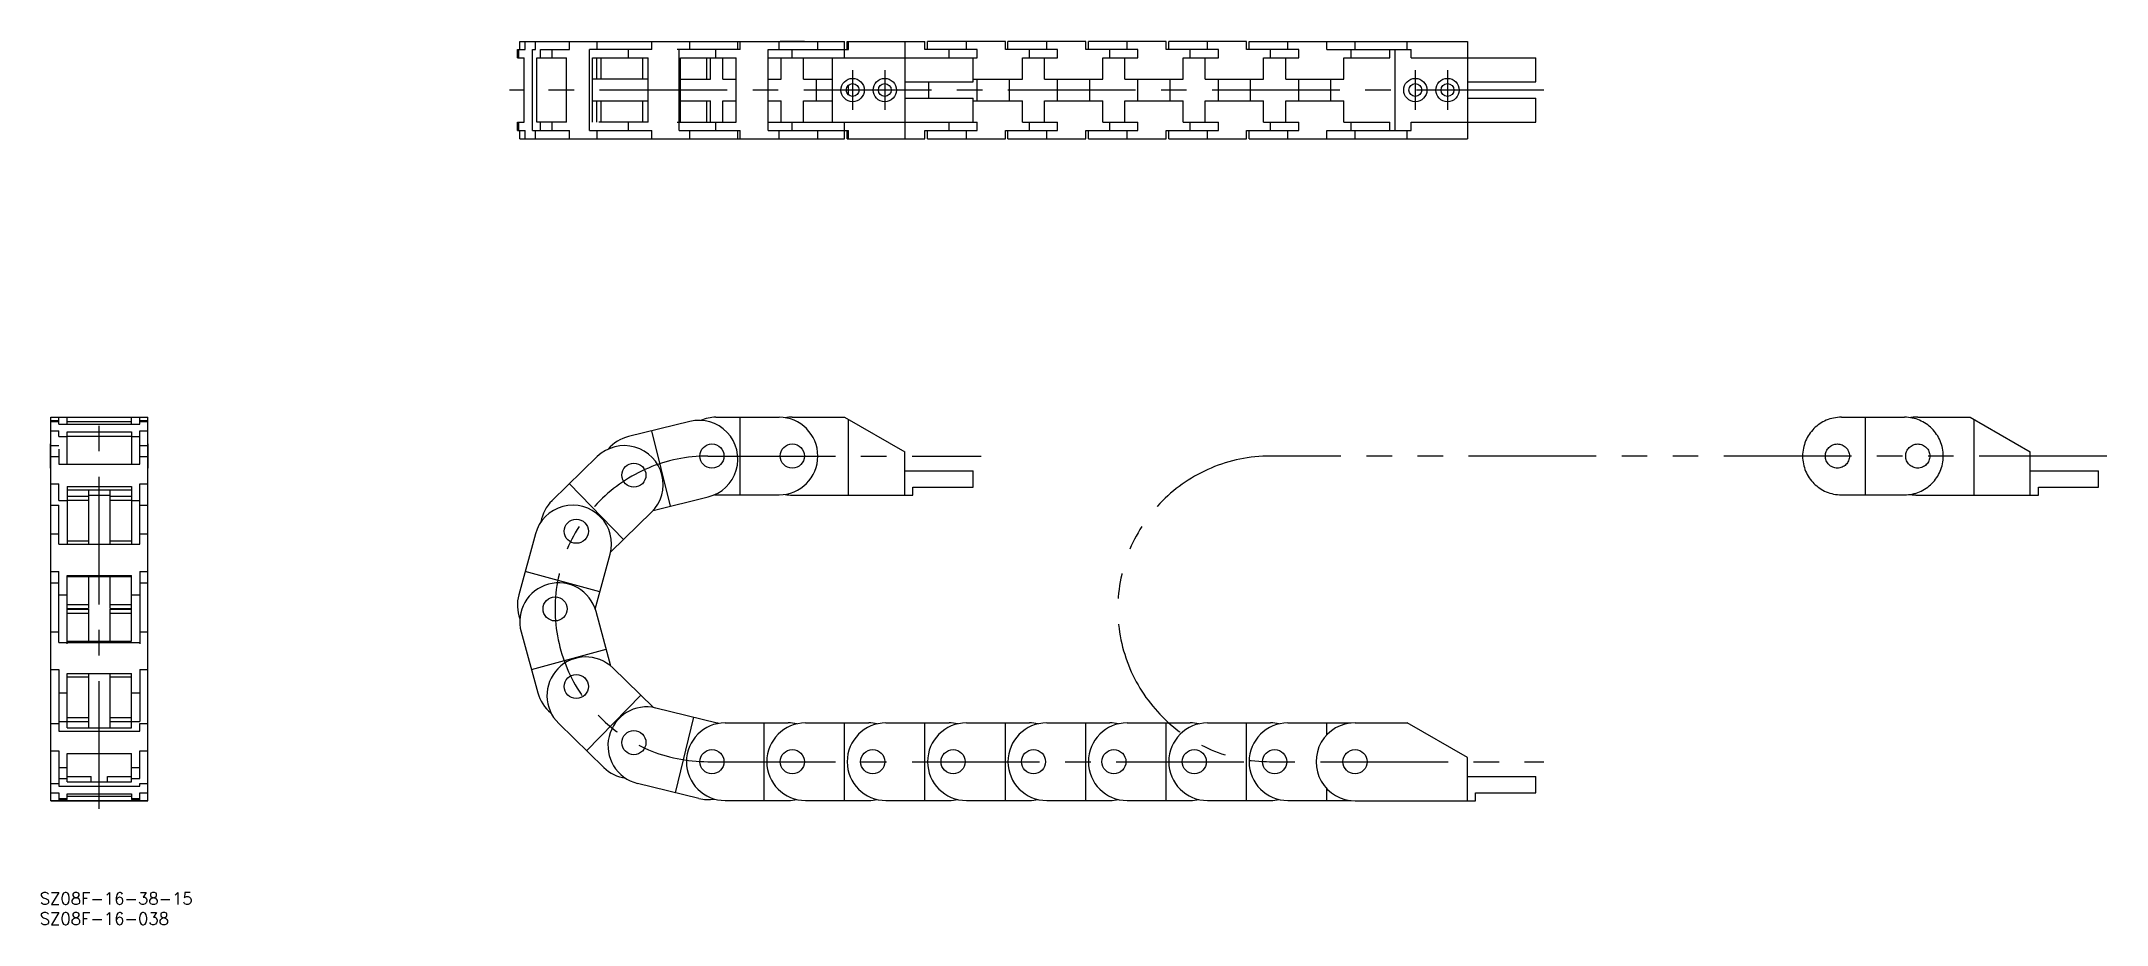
# Model space of a CAD drawing. Extents: x -27 to 487, y -31 to 189.
import ezdxf

# ---------------------------------------------------------------- set-up
doc = ezdxf.new("R2010")
doc.units = 0
doc.linetypes.add('CENTER', pattern=[50.8, 31.75, -6.35, 6.35, -6.35])
doc.linetypes.add('PHANTOM', pattern=[63.5, 31.75, -6.35, 6.35, -6.35, 6.35, -6.35])
doc.layers.get('0').update_dxf_attribs({"linetype": 'CONTINUOUS'})
doc.layers.add('CENTER', color=1, linetype='CENTER')
doc.styles.get("Standard").update_dxf_attribs({"font": 'txt.shx', "height": 3, "bigfont": 'bigfont.shx'})

msp = doc.modelspace()

# ---------------------------------------------------------------- linework, layer by layer
at = {"color": 7, "linetype": 'CONTINUOUS'}
for p, q in [((91.91, 184.71), (91.91, 186.76)), ((91.91, 186.76), (93.83, 186.76)), ((92.25, 184.71), (92.25, 186.76)), ((92.51, 188.81), (173.31, 188.81)), ((92.51, 186.76), (92.51, 188.81)), ((93.83, 186.76), (93.83, 188.81)), ((95.67, 166.66), (95.67, 186.76)), ((95.67, 186.76), (96.38, 186.76)), ((96.38, 186.76), (96.38, 188.81)), ((97.62, 184.71), (97.62, 186.76)), ((97.62, 186.76), (104.84, 186.76)), ((100.54, 184.71), (100.54, 186.76)), ((104.84, 186.76), (104.84, 188.81)), ((125.39, 186.76), (109.86, 186.76)), ((109.86, 166.66), (109.86, 186.76)), ((111.79, 186.76), (111.79, 188.81)), ((119.57, 184.71), (119.57, 186.76)), ((125.39, 186.76), (125.39, 188.81)), ((147.31, 186.76), (131.66, 186.76)), ((132.19, 166.66), (132.19, 186.76)), ((134.82, 186.76), (134.82, 188.81)), ((141.31, 184.71), (141.31, 186.76)), ((146.76, 186.76), (146.76, 188.81)), ((147.31, 186.76), (147.31, 188.81)), ((154.31, 166.66), (154.31, 186.76)), ((154.31, 186.76), (174.31, 186.76)), ((157.01, 186.76), (157.01, 188.81)), ((157.31, 188.82), (163.31, 188.82)), ((157.31, 188.81), (157.31, 188.82)), ((160.31, 184.71), (160.31, 186.76)), ((163.31, 188.81), (163.31, 188.82)), ((166.66, 186.76), (166.66, 188.81)), ((173.31, 184.71), (173.31, 188.81)), ((173.96, 188.81), (193.31, 188.81)), ((173.96, 186.76), (173.96, 188.81)), ((174.31, 186.76), (174.31, 188.81)), ((188.31, 188.81), (188.31, 164.61)), ((193.31, 186.76), (193.31, 188.81)), ((206.31, 186.76), (193.31, 186.76)), ((213.31, 188.81), (193.96, 188.81)), ((193.96, 186.76), (193.96, 188.81)), ((199.31, 184.71), (199.31, 186.76)), ((203.61, 186.76), (203.61, 188.81)), ((206.31, 184.71), (206.31, 186.76)), ((213.31, 186.76), (213.31, 188.81)), ((226.31, 186.76), (213.31, 186.76)), ((233.31, 188.81), (213.96, 188.81)), ((213.96, 186.76), (213.96, 188.81)), ((219.31, 184.71), (219.31, 186.76)), ((223.61, 186.76), (223.61, 188.81)), ((226.31, 184.71), (226.31, 186.76)), ((233.31, 186.76), (233.31, 188.81)), ((246.31, 186.76), (233.31, 186.76)), ((253.31, 188.81), (233.96, 188.81)), ((233.96, 186.76), (233.96, 188.81)), ((239.31, 184.71), (239.31, 186.76)), ((243.61, 186.76), (243.61, 188.81)), ((246.31, 184.71), (246.31, 186.76)), ((253.31, 186.76), (253.31, 188.81)), ((266.31, 186.76), (253.31, 186.76)), ((273.31, 188.81), (253.96, 188.81)), ((253.96, 186.76), (253.96, 188.81)), ((259.31, 184.71), (259.31, 186.76)), ((263.61, 186.76), (263.61, 188.81)), ((266.31, 184.71), (266.31, 186.76)), ((273.31, 186.76), (273.31, 188.81)), ((286.31, 186.76), (273.31, 186.76)), ((273.96, 188.81), (328.31, 188.81)), ((273.96, 186.76), (273.96, 188.81)), ((279.31, 184.71), (279.31, 186.76)), ((283.61, 186.76), (283.61, 188.81)), ((286.31, 184.71), (286.31, 186.76)), ((293.31, 186.76), (293.31, 188.81)), ((293.31, 186.76), (314.31, 186.76)), ((299.31, 184.71), (299.31, 186.76)), ((300.31, 186.76), (300.31, 188.81)), ((308.96, 184.71), (308.96, 186.76)), ((310.31, 166.66), (310.31, 186.76)), ((313.31, 186.76), (313.31, 188.81)), ((314.31, 184.71), (314.31, 186.76)), ((328.31, 188.81), (328.31, 164.61)), ((91.91, 184.71), (93.56, 184.71)), ((93.56, 168.71), (93.56, 184.71)), ((96.73, 168.71), (96.73, 184.71)), ((96.73, 184.71), (104.13, 184.71)), ((104.13, 168.71), (104.13, 184.71)), ((110.62, 184.71), (124.42, 184.71)), ((110.62, 168.71), (110.62, 184.71)), ((111.67, 179.37), (111.67, 184.71)), ((112.75, 179.37), (112.75, 184.71)), ((123.14, 179.37), (123.14, 184.71)), ((124.42, 168.71), (124.42, 184.71)), ((132.45, 168.71), (132.45, 184.71)), ((132.45, 184.71), (146.31, 184.71)), ((139.08, 179.37), (139.08, 184.71)), ((139.94, 179.37), (139.94, 184.71)), ((143.06, 179.37), (143.06, 184.71)), ((146.31, 168.71), (146.31, 184.71)), ((154.31, 184.71), (206.31, 184.71)), ((157.56, 179.37), (157.56, 184.71)), ((163.06, 179.37), (163.06, 184.71)), ((170.31, 168.71), (170.31, 184.71)), ((205.31, 178.71), (205.31, 184.71)), ((217.56, 184.71), (226.31, 184.71)), ((217.56, 179.37), (217.56, 184.71)), ((223.06, 179.37), (223.06, 184.71)), ((237.56, 179.37), (237.56, 184.71)), ((237.56, 184.71), (246.31, 184.71)), ((243.06, 179.37), (243.06, 184.71)), ((257.56, 184.71), (266.31, 184.71)), ((257.56, 179.37), (257.56, 184.71)), ((263.06, 179.37), (263.06, 184.71)), ((277.56, 184.71), (286.31, 184.71)), ((277.56, 179.37), (277.56, 184.71)), ((283.06, 179.37), (283.06, 184.71)), ((297.56, 184.71), (308.96, 184.71)), ((297.56, 179.37), (297.56, 184.71)), ((314.31, 184.71), (345.31, 184.71)), ((345.31, 178.71), (345.31, 184.71)), ((124.42, 179.37), (110.62, 179.37)), ((132.45, 179.37), (139.94, 179.37)), ((143.06, 179.37), (146.31, 179.37)), ((154.31, 179.37), (157.56, 179.37)), ((163.06, 179.37), (170.31, 179.37)), ((166.31, 174.04), (166.31, 179.37)), ((174.31, 175.46), (174.31, 177.96)), ((188.31, 178.71), (205.31, 178.71)), ((194.31, 174.71), (194.31, 178.71)), ((205.31, 179.37), (217.56, 179.37)), ((206.31, 174.04), (206.31, 179.37)), ((214.31, 174.04), (214.31, 179.37)), ((223.06, 179.37), (237.56, 179.37)), ((226.31, 174.04), (226.31, 179.37)), ((234.31, 174.04), (234.31, 179.37)), ((243.06, 179.37), (257.56, 179.37)), ((246.31, 174.04), (246.31, 179.37)), ((254.31, 174.04), (254.31, 179.37)), ((263.06, 179.37), (277.56, 179.37)), ((266.31, 174.04), (266.31, 179.37)), ((274.31, 174.04), (274.31, 179.37)), ((283.06, 179.37), (297.56, 179.37)), ((286.31, 174.04), (286.31, 179.37)), ((294.31, 174.04), (294.31, 179.37)), ((328.31, 178.71), (345.31, 178.71)), ((110.62, 174.04), (124.42, 174.04)), ((111.67, 168.71), (111.67, 174.04)), ((112.75, 168.71), (112.75, 174.04)), ((123.14, 168.71), (123.14, 174.04)), ((132.45, 174.04), (139.94, 174.04)), ((139.08, 168.71), (139.08, 174.04)), ((139.94, 168.71), (139.94, 174.04)), ((143.06, 168.71), (143.06, 174.04)), ((143.06, 174.04), (146.31, 174.04)), ((154.31, 174.04), (157.56, 174.04)), ((157.56, 168.71), (157.56, 174.04)), ((163.06, 168.71), (163.06, 174.04)), ((163.06, 174.04), (170.31, 174.04)), ((188.31, 174.71), (205.31, 174.71)), ((205.31, 168.71), (205.31, 174.71)), ((205.31, 174.04), (217.56, 174.04)), ((217.56, 168.71), (217.56, 174.04)), ((223.06, 168.71), (223.06, 174.04)), ((223.06, 174.04), (237.56, 174.04)), ((237.56, 168.71), (237.56, 174.04)), ((243.06, 168.71), (243.06, 174.04)), ((243.06, 174.04), (257.56, 174.04)), ((257.56, 168.71), (257.56, 174.04)), ((263.06, 168.71), (263.06, 174.04)), ((263.06, 174.04), (277.56, 174.04)), ((277.56, 168.71), (277.56, 174.04)), ((283.06, 168.71), (283.06, 174.04)), ((283.06, 174.04), (297.56, 174.04)), ((297.56, 168.71), (297.56, 174.04)), ((328.31, 174.71), (345.31, 174.71)), ((345.31, 168.71), (345.31, 174.71)), ((91.91, 166.66), (91.91, 168.71)), ((91.91, 168.71), (93.56, 168.71)), ((91.91, 166.66), (93.83, 166.66)), ((92.25, 166.66), (92.25, 168.71)), ((92.51, 164.61), (92.51, 166.66)), ((92.51, 164.61), (173.31, 164.61)), ((93.83, 164.61), (93.83, 166.66)), ((95.67, 166.66), (104.84, 166.66)), ((96.38, 164.61), (96.38, 166.66)), ((104.13, 168.71), (96.73, 168.71)), ((97.62, 166.66), (97.62, 168.71)), ((100.54, 166.66), (100.54, 168.71)), ((104.84, 164.61), (104.84, 166.66)), ((109.86, 166.66), (125.39, 166.66)), ((111.79, 164.61), (111.79, 166.66)), ((124.42, 168.71), (112.21, 168.71)), ((119.57, 166.66), (119.57, 168.71)), ((125.39, 164.61), (125.39, 166.66)), ((131.66, 168.71), (146.31, 168.71)), ((132.19, 166.66), (147.31, 166.66)), ((134.82, 164.61), (134.82, 166.66)), ((141.31, 166.66), (141.31, 168.71)), ((146.76, 164.61), (146.76, 166.66)), ((147.31, 164.61), (147.31, 166.66)), ((154.31, 168.71), (206.31, 168.71)), ((154.31, 166.66), (174.31, 166.66)), ((157.01, 164.61), (157.01, 166.66)), ((157.31, 164.6), (157.31, 164.61)), ((157.31, 164.6), (163.31, 164.6)), ((160.31, 166.66), (160.31, 168.71)), ((163.31, 164.6), (163.31, 164.61)), ((166.66, 164.61), (166.66, 166.66)), ((173.31, 164.61), (173.31, 168.71)), ((173.96, 164.61), (173.96, 166.66)), ((173.96, 164.61), (193.31, 164.61)), ((174.31, 164.61), (174.31, 166.66)), ((193.31, 166.66), (206.31, 166.66)), ((193.31, 164.61), (193.31, 166.66)), ((193.96, 164.61), (193.96, 166.66)), ((193.96, 164.61), (213.31, 164.61)), ((199.31, 166.66), (199.31, 168.71)), ((203.61, 164.61), (203.61, 166.66)), ((206.31, 166.66), (206.31, 168.71)), ((213.31, 166.66), (226.31, 166.66)), ((213.31, 164.61), (213.31, 166.66)), ((213.96, 164.61), (213.96, 166.66)), ((213.96, 164.61), (233.31, 164.61)), ((217.56, 168.71), (226.31, 168.71)), ((219.31, 166.66), (219.31, 168.71)), ((223.61, 164.61), (223.61, 166.66)), ((226.31, 166.66), (226.31, 168.71)), ((233.31, 166.66), (246.31, 166.66)), ((233.31, 164.61), (233.31, 166.66)), ((233.96, 164.61), (233.96, 166.66)), ((233.96, 164.61), (253.31, 164.61)), ((237.56, 168.71), (246.31, 168.71)), ((239.31, 166.66), (239.31, 168.71)), ((243.61, 164.61), (243.61, 166.66)), ((246.31, 166.66), (246.31, 168.71)), ((253.31, 166.66), (266.31, 166.66)), ((253.31, 164.61), (253.31, 166.66)), ((253.96, 164.61), (253.96, 166.66)), ((253.96, 164.61), (273.31, 164.61)), ((257.56, 168.71), (266.31, 168.71)), ((259.31, 166.66), (259.31, 168.71)), ((263.61, 164.61), (263.61, 166.66)), ((266.31, 166.66), (266.31, 168.71)), ((273.31, 166.66), (286.31, 166.66)), ((273.31, 164.61), (273.31, 166.66)), ((273.96, 164.61), (273.96, 166.66)), ((273.96, 164.61), (328.31, 164.61)), ((277.56, 168.71), (286.31, 168.71)), ((279.31, 166.66), (279.31, 168.71)), ((283.61, 164.61), (283.61, 166.66)), ((286.31, 166.66), (286.31, 168.71)), ((293.31, 166.66), (314.31, 166.66)), ((293.31, 164.61), (293.31, 166.66)), ((297.56, 168.71), (308.96, 168.71)), ((299.31, 166.66), (299.31, 168.71)), ((300.31, 164.61), (300.31, 166.66)), ((308.96, 166.66), (308.96, 168.71)), ((313.31, 164.61), (313.31, 166.66)), ((314.31, 168.71), (345.31, 168.71)), ((314.31, 166.66), (314.31, 168.71)), ((-24.2, 0), (-24.2, 95.35)), ((-24.2, 95.35), (0, 95.35)), ((-24.2, 94.57), (-22.15, 94.57)), ((-24.2, 94.29), (-22.15, 94.29)), ((-22.15, 93.65), (-22.15, 95.4)), ((-22.15, 95.4), (-20.1, 95.4)), ((-22.15, 93.65), (-2.05, 93.65)), ((-20.1, 93.65), (-20.1, 95.4)), ((-20.1, 94.25), (-4.1, 94.25)), ((-4.1, 93.65), (-4.1, 95.4)), ((-4.1, 95.4), (-2.05, 95.4)), ((-2.05, 93.65), (-2.05, 95.4)), ((-2.05, 94.57), (0, 94.57)), ((-2.05, 94.29), (0, 94.29)), ((0, 0), (0, 95.35)), ((134.82, 94.29), (119.57, 90.56)), ((141.31, 95.35), (157.01, 95.35)), ((147.31, 76.05), (147.31, 95.35)), ((160.31, 95.4), (173.31, 95.4)), ((173.31, 95.4), (188.31, 86.74)), ((174.31, 76), (174.31, 94.82)), ((-24.21, 82.7), (-24.21, 88.7)), ((-24.21, 88.7), (-24.2, 88.7)), ((-24.2, 91.98), (-22.15, 91.98)), ((-24.2, 88.29), (-22.15, 88.29)), ((-22.15, 90.56), (-22.15, 91.98)), ((-22.15, 90.56), (-20.1, 90.56)), ((-22.15, 87.41), (-22.15, 83.68)), ((-20.1, 91.74), (-4.1, 91.74)), ((-20.1, 83.68), (-20.1, 91.74)), ((-20.1, 90.68), (-4.1, 90.68)), ((-4.1, 91.74), (-4.1, 83.68)), ((-4.1, 90.56), (-2.05, 90.56)), ((-2.05, 91.98), (0, 91.98)), ((-2.05, 83.68), (-2.05, 91.98)), ((-2.05, 88.29), (0, 88.29)), ((0, 88.7), (0.01, 88.7)), ((0.01, 82.7), (0.01, 88.7)), ((129.98, 73.24), (125.39, 91.98)), ((-24.21, 82.7), (-24.2, 82.7)), ((-24.2, 85.56), (-22.15, 85.56)), ((-22.15, 83.68), (-2.05, 83.68)), ((-2.05, 85.56), (0, 85.56)), ((0, 82.7), (0.01, 82.7)), ((111.79, 85.56), (100.54, 74.61)), ((188.31, 76), (188.31, 86.74)), ((-24.2, 78.79), (-22.15, 78.79)), ((-22.15, 74.61), (-22.15, 78.79)), ((-20.1, 78.1), (-4.1, 78.1)), ((-20.1, 78.1), (-20.1, 63.75)), ((-20.1, 77.31), (-4.1, 77.31)), ((-14.77, 77.31), (-14.77, 63.75)), ((-9.43, 63.75), (-9.43, 77.31)), ((-4.1, 78.1), (-4.1, 63.75)), ((-2.05, 63.75), (-2.05, 78.79)), ((-2.05, 78.79), (0, 78.79)), ((118.3, 64.96), (104.84, 78.79)), ((188.31, 82), (205.31, 82)), ((190.31, 76), (190.31, 78)), ((190.31, 78), (205.31, 78)), ((205.31, 78), (205.31, 82)), ((-24.2, 73.46), (-22.15, 73.46)), ((-22.15, 74.61), (-20.1, 74.61)), ((-22.15, 63.75), (-22.15, 73.46)), ((-20.1, 75.72), (-14.77, 75.72)), ((-20.1, 74.69), (-14.77, 74.69)), ((-14.77, 76), (-9.43, 76)), ((-9.43, 75.72), (-4.1, 75.72)), ((-9.43, 74.69), (-4.1, 74.69)), ((-4.1, 74.61), (-2.05, 74.61)), ((-2.05, 73.46), (0, 73.46)), ((125.7, 72.19), (139.4, 75.54)), ((141.31, 76.05), (157.01, 76.05)), ((160.31, 76), (190.31, 76)), ((115.14, 61.89), (125.25, 71.73)), ((-24.2, 66.35), (-22.15, 66.35)), ((-22.15, 63.75), (-2.05, 63.75)), ((-20.1, 64.58), (-14.77, 64.58)), ((-9.43, 64.58), (-4.1, 64.58)), ((-2.05, 66.35), (0, 66.35)), ((96.38, 66.35), (92.25, 51.2)), ((-24.2, 56.99), (-22.15, 56.99)), ((-22.15, 39.37), (-22.15, 56.99)), ((-2.05, 56.99), (-2.05, 39.01)), ((-2.05, 56.99), (0, 56.99)), ((112.45, 51.91), (93.83, 56.99)), ((111.29, 47.66), (115, 61.29)), ((-24.2, 54.17), (-22.15, 54.17)), ((-20.1, 56.03), (-4.1, 56.03)), ((-20.1, 39.01), (-20.1, 56.03)), ((-20.1, 55.74), (-4.1, 55.74)), ((-14.77, 55.74), (-14.77, 47.81)), ((-9.43, 47.81), (-9.43, 55.74)), ((-4.1, 39.66), (-4.1, 56.03)), ((-2.05, 54.17), (0, 54.17)), ((-22.15, 51.2), (-20.1, 51.2)), ((-20.1, 48.76), (-14.77, 48.76)), ((-20.1, 47.81), (-14.77, 47.81)), ((-20.1, 47.59), (-14.77, 47.59)), ((-20.1, 46.64), (-14.77, 46.64)), ((-14.77, 47.59), (-14.77, 39.66)), ((-9.43, 48.76), (-4.1, 48.76)), ((-9.43, 47.81), (-4.1, 47.81)), ((-9.43, 39.66), (-9.43, 47.59)), ((-9.43, 47.59), (-4.1, 47.59)), ((-9.43, 46.64), (-4.1, 46.64)), ((-4.1, 51.2), (-2.05, 51.2)), ((115.18, 33.44), (111.47, 47.06)), ((-24.2, 41.98), (-22.15, 41.98)), ((-2.05, 41.98), (0, 41.98)), ((92.85, 41.98), (96.98, 26.83)), ((-22.15, 39.37), (-2.05, 39.37)), ((-20.1, 39.66), (-4.1, 39.66)), ((95.4, 32.62), (114.02, 37.7)), ((-24.2, 32.62), (-22.15, 32.62)), ((-22.15, 32.62), (-22.15, 17.3)), ((-20.1, 31.65), (-4.1, 31.65)), ((-20.1, 18.09), (-20.1, 31.65)), ((-14.77, 31.65), (-14.77, 18.09)), ((-9.43, 18.09), (-9.43, 31.65)), ((-4.1, 18.09), (-4.1, 31.65)), ((-2.05, 32.62), (-2.05, 19.72)), ((-2.05, 32.62), (0, 32.62)), ((125.77, 23.17), (115.65, 33.02)), ((-22.15, 26.83), (-20.1, 26.83)), ((-20.1, 30.82), (-14.77, 30.82)), ((-9.43, 30.82), (-4.1, 30.82)), ((-4.1, 26.83), (-2.05, 26.83)), ((109.14, 12.42), (122.6, 26.25)), ((-20.1, 20.71), (-14.77, 20.71)), ((-9.43, 20.71), (-4.1, 20.71)), ((141.64, 19.31), (126.39, 23.04)), ((131.22, 1.99), (135.81, 20.74)), ((-24.2, 19.19), (-22.15, 19.19)), ((-22.15, 19.72), (-20.1, 19.72)), ((-22.15, 17.3), (-2.05, 17.3)), ((-20.1, 19.68), (-14.77, 19.68)), ((-20.1, 18.09), (-4.1, 18.09)), ((-9.43, 19.68), (-4.1, 19.68)), ((-4.1, 19.72), (-2.05, 19.72)), ((-2.05, 19.19), (0, 19.19)), ((-2.05, 17.3), (-2.05, 19.19)), ((113.44, 8.24), (102.19, 19.19)), ((143.61, 19.35), (159.31, 19.35)), ((153.31, 0.05), (153.31, 19.35)), ((163.61, 19.35), (179.31, 19.35)), ((173.31, 0.05), (173.31, 19.35)), ((183.61, 19.35), (199.31, 19.35)), ((193.31, 0.05), (193.31, 19.35)), ((203.61, 19.35), (219.31, 19.35)), ((213.31, 0.05), (213.31, 19.35)), ((223.61, 19.35), (239.31, 19.35)), ((233.31, 0.05), (233.31, 19.35)), ((243.61, 19.35), (259.31, 19.35)), ((253.31, 0.05), (253.31, 19.35)), ((263.61, 19.35), (279.31, 19.35)), ((273.31, 0.05), (273.31, 19.35)), ((283.61, 19.35), (299.32, 19.35)), ((293.31, 16.41), (293.31, 19.35)), ((300.31, 19.4), (313.31, 19.4)), ((328.31, 10.74), (313.31, 19.4)), ((-24.2, 12.42), (-22.15, 12.42)), ((-22.15, 12.42), (-22.15, 3.66)), ((-20.1, 11.72), (-4.1, 11.72)), ((-20.1, 4.72), (-20.1, 11.72)), ((-4.1, 4.72), (-4.1, 11.72)), ((-2.05, 5.5), (-2.05, 12.42)), ((-2.05, 12.42), (0, 12.42)), ((328.31, 0), (328.31, 10.74)), ((-22.15, 8.24), (-20.1, 8.24)), ((-22.15, 5.5), (-20.1, 5.5)), ((-20.1, 6), (-14.1, 6)), ((-14.1, 4.72), (-14.1, 6)), ((-10.1, 6), (-4.1, 6)), ((-10.1, 4.72), (-10.1, 6)), ((-4.1, 8.24), (-2.05, 8.24)), ((-4.1, 5.5), (-2.05, 5.5)), ((328.31, 6), (345.31, 6)), ((345.31, 2), (345.31, 6)), ((-24.2, 4.3), (-22.15, 4.3)), ((-24.2, 1.99), (-22.15, 1.99)), ((-24.2, 0.05), (0, 0.05)), ((-24.2, 0), (0, 0)), ((-22.15, 3.66), (-2.05, 3.66)), ((-22.15, 1.99), (-22.15, 0)), ((-22.15, 0.56), (-20.1, 0.56)), ((-22.15, 0.29), (-20.1, 0.29)), ((-20.1, 4.72), (-4.1, 4.72)), ((-20.1, 1.75), (-4.1, 1.75)), ((-20.1, 0.29), (-20.1, 1.75)), ((-20.1, 1.15), (-4.1, 1.15)), ((-4.1, 1.75), (-4.1, 0.29)), ((-4.1, 0.56), (-2.05, 0.56)), ((-4.1, 0.29), (-2.05, 0.29)), ((-2.05, 4.3), (0, 4.3)), ((-2.05, 3.66), (-2.05, 4.3)), ((-2.05, 1.99), (0, 1.99)), ((-2.05, 0), (-2.05, 1.99)), ((137.05, 0.56), (121.8, 4.3)), ((143.61, 0.05), (159.31, 0.05)), ((163.61, 0.05), (179.31, 0.05)), ((183.61, 0.05), (199.31, 0.05)), ((203.61, 0.05), (219.31, 0.05)), ((223.61, 0.05), (239.31, 0.05)), ((243.61, 0.05), (259.31, 0.05)), ((263.61, 0.05), (279.31, 0.05)), ((283.61, 0.05), (299.32, 0.05)), ((293.31, 0.05), (293.31, 2.99)), ((300.31, 0), (330.31, 0)), ((330.31, 2), (345.31, 2)), ((330.31, 0), (330.31, 2))]:
    msp.add_line(p, q, dxfattribs=at)
at = {"color": 3, "linetype": 'PHANTOM'}
for p, q in [((421.31, 95.35), (437.01, 95.35)), ((427.31, 76.05), (427.31, 95.35)), ((440.31, 95.4), (453.31, 95.4)), ((453.31, 95.4), (468.31, 86.74)), ((454.31, 76), (454.31, 94.82)), ((487.31, 85.7), (279.29, 85.7)), ((468.31, 76), (468.31, 86.74)), ((468.31, 82), (485.31, 82)), ((470.31, 76), (470.31, 78)), ((470.31, 78), (485.31, 78)), ((485.31, 78), (485.31, 82)), ((421.31, 76.05), (437.01, 76.05)), ((440.31, 76), (470.31, 76))]:
    msp.add_line(p, q, dxfattribs=at)
at = {"color": 7, "linetype": 'CONTINUOUS'}
for centre, radius in [((175.31, 176.71), 2.9), ((175.31, 176.71), 1.6), ((183.31, 176.71), 2.9), ((183.31, 176.71), 1.6), ((315.31, 176.71), 2.9), ((315.31, 176.71), 1.6), ((323.31, 176.71), 2.9), ((323.31, 176.71), 1.6), ((140.31, 85.7), 3), ((160.31, 85.7), 3), ((120.89, 80.95), 3), ((106.56, 67), 3), ((101.29, 47.7), 3), ((106.56, 28.4), 3), ((120.89, 14.45), 3), ((140.31, 9.7), 3), ((160.31, 9.7), 3), ((180.31, 9.7), 3), ((200.31, 9.7), 3), ((220.31, 9.7), 3), ((240.31, 9.7), 3), ((260.31, 9.7), 3), ((280.31, 9.7), 3), ((300.31, 9.7), 3)]:
    msp.add_circle(centre, radius, dxfattribs=at)
at = {"color": 3, "linetype": 'PHANTOM'}
for centre in [(420.31, 85.7), (440.31, 85.7)]:
    msp.add_circle(centre, 3, dxfattribs=at)
at = {"color": 7, "linetype": 'CONTINUOUS'}
for centre, radius, start, end in [((137.11, 84.92), 9.65, 283.7531, 103.7532), ((141.31, 85.7), 9.65, 90, 113.3736), ((157.01, 85.7), 9.65, 270, 90), ((160.31, 85.7), 9.7, 89.9997, 100.6736), ((118.52, 78.64), 9.65, 314.2274, 134.2274), ((121.86, 81.18), 9.65, 103.7531, 139.8265), ((105.69, 63.81), 9.65, 344.7425, 164.7425), ((107.27, 67.69), 9.65, 134.2274, 170.3318), ((141.31, 85.7), 9.65, 267.7611, 270), ((160.31, 85.7), 9.7, 259.3264, 270.0003), ((102.16, 44.52), 9.65, 15.2575, 195.2575), ((101.56, 48.66), 9.65, 164.7425, 200.8468), ((108.92, 26.1), 9.65, 45.7726, 225.7725), ((106.29, 29.37), 9.65, 195.2575, 231.3619), ((124.09, 13.67), 9.65, 76.2469, 256.2468), ((143.61, 9.7), 9.65, 90, 270), ((139.34, 9.94), 9.65, 74.008, 76.2469), ((163.61, 9.7), 9.65, 90, 270), ((159.31, 9.7), 9.65, 77.1266, 90), ((183.61, 9.7), 9.65, 90, 270), ((179.31, 9.7), 9.65, 77.1266, 90), ((203.61, 9.7), 9.65, 90, 270), ((199.31, 9.7), 9.65, 77.1266, 90), ((223.61, 9.7), 9.65, 90, 270), ((219.31, 9.7), 9.65, 77.1266, 90), ((243.61, 9.7), 9.65, 90, 270), ((239.31, 9.7), 9.65, 77.1266, 90), ((263.61, 9.7), 9.65, 90, 270), ((259.31, 9.7), 9.65, 77.1266, 90), ((283.61, 9.7), 9.65, 90, 270), ((279.31, 9.7), 9.65, 77.1266, 90), ((300.31, 9.7), 9.7, 89.9997, 270.0003), ((299.31, 9.7), 9.65, 89.9038, 90), ((120.17, 15.15), 9.65, 225.7726, 261.8459), ((139.34, 9.94), 9.65, 256.2469, 279.6206), ((159.31, 9.7), 9.65, 270, 282.8735), ((179.31, 9.7), 9.65, 270, 282.8734), ((199.31, 9.7), 9.65, 270, 282.8734), ((219.31, 9.7), 9.65, 270, 282.8734), ((239.31, 9.7), 9.65, 270, 282.8735), ((259.31, 9.7), 9.65, 270, 282.8735), ((279.31, 9.7), 9.65, 270, 282.8734), ((299.31, 9.7), 9.65, 270, 270.0963)]:
    msp.add_arc(centre, radius, start, end, dxfattribs=at)
at = {"color": 3, "linetype": 'PHANTOM'}
for centre, radius, start, end in [((421.31, 85.7), 9.65, 90, 270), ((437.01, 85.7), 9.65, 270, 90), ((440.31, 85.7), 9.7, 89.9997, 100.6736), ((279.29, 47.7), 38, 90, 270), ((440.31, 85.7), 9.7, 259.3264, 270.0003)]:
    msp.add_arc(centre, radius, start, end, dxfattribs=at)
at = {"layer": 'CENTER', "color": 1, "linetype": 'CENTER'}
for p, q in [((175.31, 181.61), (175.31, 171.81)), ((183.31, 181.61), (183.31, 171.81)), ((315.31, 181.61), (315.31, 171.81)), ((323.31, 181.61), (323.31, 171.81)), ((347.31, 176.71), (89.91, 176.71)), ((-12.1, -2), (-12.1, 97.4)), ((139.29, 85.7), (207.31, 85.7)), ((139.29, 9.7), (347.31, 9.7))]:
    msp.add_line(p, q, dxfattribs=at)
msp.add_arc((139.29, 47.7), 38, 90, 270, dxfattribs=at)

# ---------------------------------------------------------------- texts
at = {"color": 7, "linetype": 'CONTINUOUS'}
for s, p in [('SZ08F-16-38-15', (-26.92, -25.82)), ('SZ08F-16-038', (-26.92, -30.82))]:
    msp.add_text(s, height=3, dxfattribs=at).set_placement(p)

doc.saveas('drawing.dxf')
